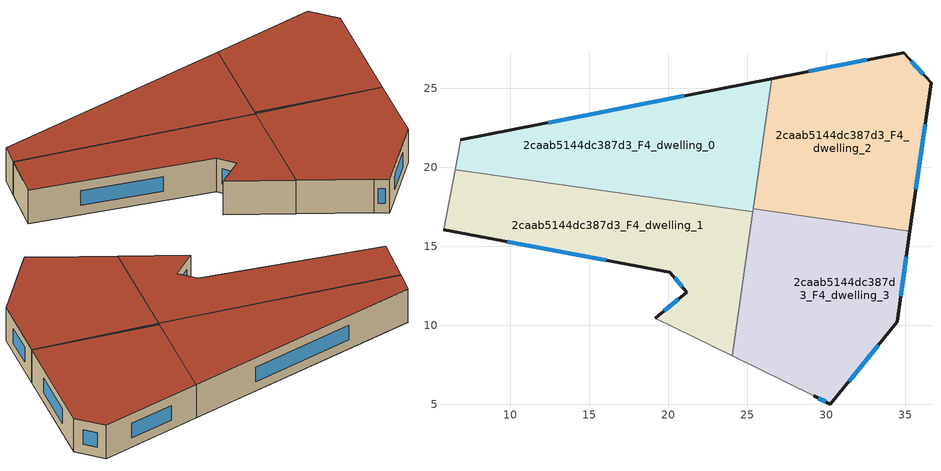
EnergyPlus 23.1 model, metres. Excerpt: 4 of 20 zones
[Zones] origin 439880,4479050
2caab5144dc387d3_F4_dwelling_0
 floor to 2caab5144dc387d3_F3_dwelling_0 (EU_floor_Construction): 26.54,25.61 25.34,17.18 6.51,19.85 6.87,21.74 z12
 wall outside (EU_wall_Construction): 26.54,25.61 6.87,21.74 z12:15
 wall adiabatic (EU_wall_Construction): 6.87,21.74 6.51,19.85 z12:15
 wall to 2caab5144dc387d3_F4_dwelling_1 (EU_wall_Construction): 6.51,19.85 25.34,17.18 z12:15
 wall to 2caab5144dc387d3_F4_dwelling_2 (EU_wall_Construction): 25.37,17.36 26.54,25.61 z12:15
 wall to 2caab5144dc387d3_F4_dwelling_3 (EU_wall_Construction): 25.34,17.18 25.37,17.36 z12:15
 window (EU_Window_Construction): 21.01,24.52 12.4,22.82 z12.84:14.16
 roof outside (EU_roof_Construction): 25.34,17.18 26.54,25.61 6.87,21.74 6.51,19.85 z15
2caab5144dc387d3_F4_dwelling_1
 floor to 2caab5144dc387d3_F3_dwelling_1 (EU_floor_Construction): 25.34,17.18 24.05,8.07 19.18,10.45 21.18,12.1 20.09,13.36 5.77,16.04 6.51,19.85 z12
 wall outside (EU_wall_Construction): 5.77,16.04 20.09,13.36 21.18,12.1 19.18,10.45 z12:15
 wall adiabatic (EU_wall_Construction): 19.18,10.45 24.05,8.07 / 6.51,19.85 5.77,16.04 z12:15
 wall to 2caab5144dc387d3_F4_dwelling_3 (EU_wall_Construction): 24.05,8.07 25.34,17.18 z12:15
 window (EU_Window_Construction): 20.62,11.63 19.74,10.91 / 20.4,13 20.87,12.45 / 9.79,15.29 16.07,14.11 z12.84:14.16
 roof outside (EU_roof_Construction): 24.05,8.07 25.34,17.18 6.51,19.85 5.77,16.04 20.09,13.36 21.18,12.1 19.18,10.45 z15
2caab5144dc387d3_F4_dwelling_2
 floor to 2caab5144dc387d3_F3_dwelling_2 (EU_floor_Construction): 34.91,27.26 36.63,25.36 35.3,15.96 25.37,17.36 26.54,25.61 z12
 wall outside (EU_wall_Construction): 35.3,15.96 36.63,25.36 34.91,27.26 26.54,25.61 z12:15
 wall to 2caab5144dc387d3_F4_dwelling_3 (EU_wall_Construction): 25.37,17.36 35.3,15.96 z12:15
 window (EU_Window_Construction): 32.56,26.8 28.89,26.07 / 36.15,25.89 35.39,26.73 / 35.67,18.6 36.26,22.72 z12.84:14.16
 roof outside (EU_roof_Construction): 35.3,15.96 36.63,25.36 34.91,27.26 26.54,25.61 25.37,17.36 z15
2caab5144dc387d3_F4_dwelling_3
 floor to 2caab5144dc387d3_F3_dwelling_3 (EU_floor_Construction): 35.3,15.96 25.34,17.18 25.37,17.36 z12; 25.34,17.18 30.26,4.99 29.21,5.55 24.05,8.07 z12; 35.3,15.96 34.48,10.21 30.26,4.99 25.34,17.18 z12
 wall outside (EU_wall_Construction): 29.21,5.55 30.26,4.99 34.48,10.21 35.3,15.96 z12:15
 wall adiabatic (EU_wall_Construction): 24.05,8.07 29.21,5.55 z12:15
 window (EU_Window_Construction): 34.71,11.83 35.07,14.34 / 31.45,6.45 33.3,8.74 / 29.51,5.39 29.97,5.14 z12.84:14.16
 roof outside (EU_roof_Construction): 35.3,15.96 25.37,17.36 25.34,17.18 z15; 30.26,4.99 34.48,10.21 35.3,15.96 25.34,17.18 24.05,8.07 29.21,5.55 z15
[Building]
EU S2 Campaign: North Axis=0; Terrain=City; Solar Distribution=FullExterior
[Site:Location]
Madrid: Latitude=40.5; Longitude=-3.5; Time Zone=1; Elevation=609
[SizingPeriod:WeatherFileDays]
AnnualSizingPeriod: Begin Month=1; Begin Day of Month=1; End Month=12; End Day of Month=31; Day of Week for Start Day=Monday; Use Weather File Daylight Saving Period=No; Use Weather File Rain and Snow Indicators=No
[MATERIAL]
EU_InternalMass_Material: Roughness=MediumRough; Thickness=0.1; Conductivity=1; Density=1800; Specific Heat=900; Thermal Absorptance=0.9; Solar Absorptance=0.7; Visible Absorptance=0.7
[MATERIAL:NOMASS] Roughness=MediumRough; Thermal Absorptance=0.9; Solar Absorptance=0.7; Visible Absorptance=0.7
Name | Thermal Resistance
EU_wall_NoMass; EU_roof_NoMass | 2.16768
EU_floor_NoMass | 1.14339
[WINDOWMATERIAL:SIMPLEGLAZINGSYSTEM]
EU_Window_SimpleGlazing: UFactor=3.23888; Solar Heat Gain Coefficient=0.85; Visible Transmittance=0.85
[CONSTRUCTION]
EU_wall_Construction: EU_wall_NoMass
EU_roof_Construction: EU_roof_NoMass
EU_floor_Construction: EU_floor_NoMass
EU_InternalMass_Construction: EU_InternalMass_Material
EU_Window_Construction: EU_Window_SimpleGlazing
[ZONE] Type=1; Multiplier=1; Ceiling Height=autocalculate; Floor Area=autocalculate; Part of Total Floor Area=Yes
Name | Volume
2caab5144dc387d3_F4_dwelling_0 | 296.309
2caab5144dc387d3_F4_dwelling_1 | 296.316
2caab5144dc387d3_F4_dwelling_2 | 296.323
2caab5144dc387d3_F4_dwelling_3 | 296.307
[INTERNALMASS] Construction=EU_InternalMass_Construction
Name | Zone or ZoneList | Surface Area
2caab5144dc387d3_F4_dwelling_0_EU_InternalMass | 2caab5144dc387d3_F4_dwelling_0 | 98.7731
2caab5144dc387d3_F4_dwelling_1_EU_InternalMass | 2caab5144dc387d3_F4_dwelling_1 | 98.7757
2caab5144dc387d3_F4_dwelling_2_EU_InternalMass | 2caab5144dc387d3_F4_dwelling_2 | 98.7776
2caab5144dc387d3_F4_dwelling_3_EU_InternalMass | 2caab5144dc387d3_F4_dwelling_3 | 98.7728
[OTHEREQUIPMENT] Fuel Type=Electricity; Design Level Calculation Method=Watts/Area; Power per Zone Floor Area=1; Fraction Latent=0; Fraction Radiant=0; Fraction Lost=0; Carbon Dioxide Generation Rate=0; EndUse Subcategory=EU_Step8_InternalGains
Name | Zone or ZoneList or Space or SpaceList | Schedule
EU_Step8_InternalGain_2caab5144dc387d3_F4_dwelling_0_f000 | 2caab5144dc387d3_F4_dwelling_0 | EU_Step8_GainSchedule_2caab5144dc387d3_F4_dwelling_0_f000
EU_Step8_InternalGain_2caab5144dc387d3_F4_dwelling_1_f000 | 2caab5144dc387d3_F4_dwelling_1 | EU_Step8_GainSchedule_2caab5144dc387d3_F4_dwelling_1_f000
EU_Step8_InternalGain_2caab5144dc387d3_F4_dwelling_2_f000 | 2caab5144dc387d3_F4_dwelling_2 | EU_Step8_GainSchedule_2caab5144dc387d3_F4_dwelling_2_f000
EU_Step8_InternalGain_2caab5144dc387d3_F4_dwelling_3_f000 | 2caab5144dc387d3_F4_dwelling_3 | EU_Step8_GainSchedule_2caab5144dc387d3_F4_dwelling_3_f000
[ZONEVENTILATION:DESIGNFLOWRATE] Schedule=EU_AlwaysOn; Design Flow Rate Calculation Method=AirChanges/Hour; Air Changes per Hour=0.480546; Ventilation Type=Natural; Fan Pressure Rise=0; Fan Total Efficiency=1; Constant Term Coefficient=1; Temperature Term Coefficient=0; Velocity Term Coefficient=0; Velocity Squared Term Coefficient=0; Minimum Indoor Temperature=-100; Maximum Indoor Temperature=100; Delta Temperature=-100; Minimum Outdoor Temperature=-100; Maximum Outdoor Temperature=100; Maximum Wind Speed=40
Name | Zone or ZoneList or Space or SpaceList
EU_ConstantAir_2caab5144dc387d3_F4_dwelling_0 | 2caab5144dc387d3_F4_dwelling_0
EU_ConstantAir_2caab5144dc387d3_F4_dwelling_1 | 2caab5144dc387d3_F4_dwelling_1
EU_ConstantAir_2caab5144dc387d3_F4_dwelling_2 | 2caab5144dc387d3_F4_dwelling_2
EU_ConstantAir_2caab5144dc387d3_F4_dwelling_3 | 2caab5144dc387d3_F4_dwelling_3
[HVACTEMPLATE:THERMOSTAT] Constant Heating Setpoint=20; Constant Cooling Setpoint=50
EU_HeatOnly_2caab5144dc387d3_F3_dwelling_0; EU_HeatOnly_2caab5144dc387d3_F3_dwelling_1; EU_HeatOnly_2caab5144dc387d3_F3_dwelling_2; EU_HeatOnly_2caab5144dc387d3_F3_dwelling_3; EU_HeatOnly_2caab5144dc387d3_F4_dwelling_0; EU_HeatOnly_2caab5144dc387d3_F4_dwelling_1; EU_HeatOnly_2caab5144dc387d3_F4_dwelling_2; EU_HeatOnly_2caab5144dc387d3_F4_dwelling_3
[HVACTEMPLATE:ZONE:IDEALLOADSAIRSYSTEM] System Availability Schedule=EU_AlwaysOn; Maximum Heating Supply Air Temperature=50; Minimum Cooling Supply Air Temperature=13; Maximum Heating Supply Air Humidity Ratio=0.0156; Minimum Cooling Supply Air Humidity Ratio=0.0077; Heating Limit=NoLimit; Cooling Limit=NoLimit; Heating Availability Schedule=EU_AlwaysOn; Cooling Availability Schedule=EU_CoolingOff; Dehumidification Control Type=ConstantSensibleHeatRatio; Cooling Sensible Heat Ratio=0.7; Dehumidification Setpoint=60; Humidification Control Type=None; Humidification Setpoint=30; Outdoor Air Method=None; Outdoor Air Flow Rate per Person=0.00944; Outdoor Air Flow Rate per Zone Floor Area=0; Outdoor Air Flow Rate per Zone=0; Demand Controlled Ventilation Type=None; Outdoor Air Economizer Type=NoEconomizer; Heat Recovery Type=None; Sensible Heat Recovery Effectiveness=0.7; Latent Heat Recovery Effectiveness=0.65
Name | Template Thermostat
2caab5144dc387d3_F4_dwelling_0 | EU_HeatOnly_2caab5144dc387d3_F4_dwelling_0
2caab5144dc387d3_F4_dwelling_1 | EU_HeatOnly_2caab5144dc387d3_F4_dwelling_1
2caab5144dc387d3_F4_dwelling_2 | EU_HeatOnly_2caab5144dc387d3_F4_dwelling_2
2caab5144dc387d3_F4_dwelling_3 | EU_HeatOnly_2caab5144dc387d3_F4_dwelling_3
[SIZING:ZONE] Zone Cooling Design Supply Air Temperature Input Method=SupplyAirTemperature; Zone Cooling Design Supply Air Temperature=13; Zone Heating Design Supply Air Temperature Input Method=SupplyAirTemperature; Zone Heating Design Supply Air Temperature=50; Zone Cooling Design Supply Air Humidity Ratio=0.008; Zone Heating Design Supply Air Humidity Ratio=0.008; Cooling Design Air Flow Method=DesignDay; Cooling Design Air Flow Rate=0; Cooling Minimum Air Flow per Zone Floor Area=0.000762; Cooling Minimum Air Flow=0; Cooling Minimum Air Flow Fraction=0.2; Heating Design Air Flow Method=DesignDay; Heating Design Air Flow Rate=0; Heating Maximum Air Flow per Zone Floor Area=0.002032; Heating Maximum Air Flow=0.141576; Heating Maximum Air Flow Fraction=0.3; Account for Dedicated Outdoor Air System=No; Dedicated Outdoor Air System Control Strategy=NeutralSupplyAir; Dedicated Outdoor Air Low Setpoint Temperature for Design=autosize; Dedicated Outdoor Air High Setpoint Temperature for Design=autosize; Zone Load Sizing Method=Sensible Load Only No Latent Load; Zone Latent Cooling Design Supply Air Humidity Ratio Input Method=HumidityRatioDifference; Zone Cooling Design Supply Air Humidity Ratio Difference=0.005; Zone Latent Heating Design Supply Air Humidity Ratio Input Method=HumidityRatioDifference; Zone Humidification Design Supply Air Humidity Ratio Difference=0.005
2caab5144dc387d3_F4_dwelling_0; 2caab5144dc387d3_F4_dwelling_1; 2caab5144dc387d3_F4_dwelling_2; 2caab5144dc387d3_F4_dwelling_3
[SCHEDULE:CONSTANT]
Name | Hourly Value
EU_AlwaysOn | 1
EU_CoolingOff | 0
[SCHEDULE:FILE] Column Number=1; Rows to Skip at Top=0; Number of Hours of Data=8760; Column Separator=Comma; Interpolate to Timestep=No; Minutes per Item=60; Adjust Schedule for Daylight Savings=Yes
Name | File
EU_Step8_GainSchedule_2caab5144dc387d3_F4_dwelling_0_f000 | ../../schedules/2caab5144dc387d3/2caab5144dc387d3_F4_dwelling_0_f000_gain.csv
EU_Step8_GainSchedule_2caab5144dc387d3_F4_dwelling_1_f000 | ../../schedules/2caab5144dc387d3/2caab5144dc387d3_F4_dwelling_1_f000_gain.csv
EU_Step8_GainSchedule_2caab5144dc387d3_F4_dwelling_2_f000 | ../../schedules/2caab5144dc387d3/2caab5144dc387d3_F4_dwelling_2_f000_gain.csv
EU_Step8_GainSchedule_2caab5144dc387d3_F4_dwelling_3_f000 | ../../schedules/2caab5144dc387d3/2caab5144dc387d3_F4_dwelling_3_f000_gain.csv
